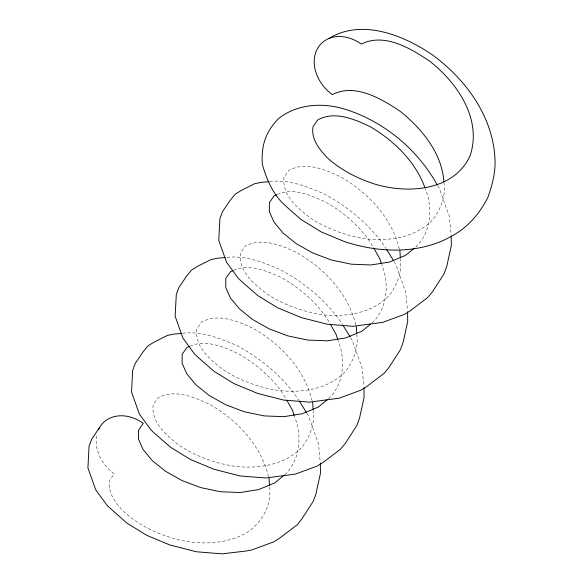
<?xml version="1.0" encoding="UTF-8"?>
<svg xmlns="http://www.w3.org/2000/svg" width="583" height="583" viewBox="0 0 583 583"><rect width="100%" height="100%" fill="white"/><g stroke="black" fill="none" stroke-linecap="round" stroke-linejoin="round"><path stroke-width="0.44" stroke-dasharray="2.92 2.19" d="M415.774 247.075C431.296 232.304 433.154 207.774 425.233 188.622M372.158 322.924C387.68 308.152 389.539 283.622 381.617 264.471M328.542 398.772C344.065 384 345.923 359.478 338.002 340.319M284.927 474.628C300.449 459.849 302.307 435.326 294.386 416.175M277.348 194.452C293.329 187.194 311.351 195.524 326.079 202.279C344.91 213.312 362.232 228.077 373.251 247.126M233.732 270.301C249.713 263.05 267.735 271.372 282.464 278.135C301.535 289.314 319.105 304.319 330.065 323.747M190.116 346.149C206.098 338.898 224.12 347.22 238.848 353.983C257.919 365.169 275.489 380.167 286.45 399.595M269.754 181.612C288.483 179.17 306.826 186.487 323.718 193.694C348.24 206.87 370.679 225.14 386.012 248.54M227.035 257.387C245.472 255.201 263.472 262.481 280.102 269.543C304.625 282.719 327.063 300.988 342.396 324.388M182.523 333.308C201.252 330.874 219.594 338.184 236.487 345.391C261.009 358.567 283.447 376.837 298.78 400.237M437.782 185.817L439.218 188.134L449.311 216.162L451.133 235.058M394.166 261.665L395.602 263.982L405.695 292.01L407.43 310.003M350.551 337.513L351.986 339.831L362.079 367.858L363.814 385.859M306.935 413.369L308.371 415.686L318.464 443.707L320.286 462.603M399.37 249.021C391.798 217.685 368.084 192.616 340.676 176.904C324.986 169.449 305.368 161.134 288.723 170.425L284.023 177.145C281.64 195.312 297.979 208.525 310.928 218.341C327.58 229.075 346.397 235.889 365.956 238.833C389.393 241.42 415.315 237.594 432.448 220.024C440.661 209.545 445.973 196.238 443.984 182.792M355.754 324.869C348.189 293.533 324.469 268.464 297.06 252.752C281.37 245.305 261.752 236.982 245.108 246.281L240.407 252.993C238.024 271.161 254.363 284.373 267.32 294.189C283.965 304.924 302.781 311.737 322.341 314.682C345.777 317.269 371.699 313.45 388.832 295.873C397.045 285.4 402.357 272.093 400.368 258.641M312.138 400.718C304.574 369.389 280.853 344.313 253.445 328.601C237.755 321.153 218.137 312.831 201.492 322.129L196.792 328.841C194.409 347.016 210.747 360.221 223.704 370.045C240.349 380.772 259.165 387.593 278.725 390.53C302.162 393.117 328.083 389.298 345.216 371.721C353.429 361.249 358.742 347.942 356.752 334.496M268.523 476.573C260.958 445.237 237.237 420.161 209.829 404.456C194.139 397.001 174.521 388.679 157.876 397.978L153.176 404.689C150.793 422.864 167.132 436.069 180.089 445.893C196.733 456.62 215.55 463.441 235.109 466.378C258.546 468.972 284.468 465.147 301.6 447.569C309.813 437.097 315.126 423.79 313.137 410.345M269.579 487.075C271.94 505.701 261.206 523.891 245.501 533.474C228.951 542.328 209.931 544.15 191.494 542.226C166.432 538.459 142.055 528.395 123.268 511.109C115.609 502.794 107.403 492.62 109.56 480.538L114.261 473.826A36.306 28.705 45.7 0 1 96.778 434.852"/><path stroke-width="0.87" d="M99.54 427.609L91.72 439.057L89.068 446.141L87.909 467.93L95.772 489.946L107.432 505.811L126.948 523.148L146.923 535.391L169.704 544.908L196.333 551.766L222.123 553.85L246.113 551.022L251.878 549.915L273.646 541.891L279.556 538.226L296.98 524.984L301.732 519.169L313.18 501.402L315.833 494.318L320.453 473.33L320.373 463.507M414.389 248.19L405.374 255.449L389.459 262.051L371.079 264.966L351.367 264.208L331.53 260.047L312.801 252.986L296.339 243.723L283.134 233.091L273.966 222.043L269.339 211.542L269.433 202.52L274.127 195.808L276.539 194.788M370.773 324.039L361.759 331.304L345.843 337.9L327.464 340.815L307.751 340.057L287.915 335.903L269.186 328.841L252.723 319.571L239.518 308.939L230.351 297.891L225.723 287.39L225.818 278.368L230.511 271.656L232.923 270.636M327.158 399.894L318.143 407.153L302.227 413.748L283.848 416.663L264.135 415.905L244.299 411.751L225.57 404.689L209.108 395.42L195.903 384.787L186.735 373.739L182.107 363.238L182.202 354.216L186.895 347.504L189.307 346.491M284.234 475.181L274.527 483.001L258.612 489.603L240.232 492.511L220.52 491.76L200.683 487.599L181.954 480.538L165.492 471.268L152.287 460.643L143.119 449.588L138.492 439.094L138.586 430.072L143.28 423.353A36.306 28.705 45.7 0 0 98.389 429.882M328.79 38.551C361.409 18.481 402.627 34.849 431.471 54.226C466.385 79.339 494.69 118.517 495.091 162.803C494.974 174.82 491.782 186.779 487.643 198.001C479.386 213.495 469.264 225.781 454.011 234.825C421.327 254.465 380.16 253.284 344.852 241.726L321.386 231.998L301.411 219.747C294.787 214.107 288.191 208.415 281.895 202.41C271.897 191.676 266.351 178.442 262.372 164.53C260.98 145.961 265.527 131.722 278.754 118.393C298.117 103.329 324.352 102.338 346.965 109.83C385.079 122.372 417.909 149.984 437.301 185.044M268.858 181.685L261.672 182.297L254.837 183.66L241.559 190.255L235.138 194.241L230.387 200.056L222.568 211.505L219.915 218.589L218.756 240.385L226.619 262.394L238.279 278.266L241.858 281.662L257.795 295.596L277.77 307.846L301.236 317.575L327.18 324.214L352.97 326.298L382.725 322.363L404.493 314.339L410.403 310.681L427.827 297.432L432.579 291.617L444.027 273.85L446.68 266.766L451.3 245.778L451.22 235.955M225.242 257.533L218.057 258.145L211.221 259.508L197.943 266.103L191.523 270.097L186.771 275.912L178.952 287.353L176.299 294.444L175.14 316.234L183.004 338.242L194.664 354.114L198.242 357.51L214.18 371.444L234.155 383.694L257.62 393.43L283.564 400.069L309.354 402.153L339.109 398.218L360.877 390.187L366.787 386.529L384.212 373.288L388.963 367.472L400.412 349.698L403.064 342.615L407.685 321.634L407.604 311.803M181.626 333.389L174.441 333.993L167.605 335.363L154.327 341.951L147.907 345.945L143.156 351.76L135.336 363.209L132.684 370.292L131.525 392.082L139.388 414.098L151.048 429.962L154.626 433.358L170.564 447.292L190.539 459.542L214.005 469.279L239.948 475.917L265.739 478.002L295.494 474.066L317.261 466.036L323.171 462.377L340.596 449.136L345.347 443.32L356.796 425.554L359.449 418.463L364.069 397.482L363.989 387.659M386.485 249.313L393.685 260.892M342.87 325.161L350.07 336.741M299.261 401.009L306.454 412.596M373.681 247.899L379.773 258.684L381.355 263.647M330.503 324.52L336.158 334.533L337.739 339.495M286.887 400.368L292.542 410.381L294.124 415.344M424.971 187.799C415.322 161.251 393.787 140.401 369.695 126.431C354.012 118.976 334.387 110.661 317.742 119.96L313.049 126.671C310.885 138.747 319.09 148.927 326.75 157.242C340.516 169.952 357.394 178.529 375.146 184.199C407.823 193.957 453.137 191.144 469.803 156.514C482.76 119.916 457.487 82.83 429.511 61.062C410.658 48.396 384.19 32.415 361.358 44.104A36.306 28.705 45.7 0 0 317.618 48.36A36.306 28.705 45.7 0 0 332.339 94.577C355.171 82.881 381.632 98.87 400.492 111.535C422.107 128.996 441.907 153.198 443.933 181.911M399.902 250.675L400.317 257.759M356.286 326.524L356.701 333.607M312.67 402.372L313.086 409.455M269.055 478.228L269.47 485.304"/></g></svg>
